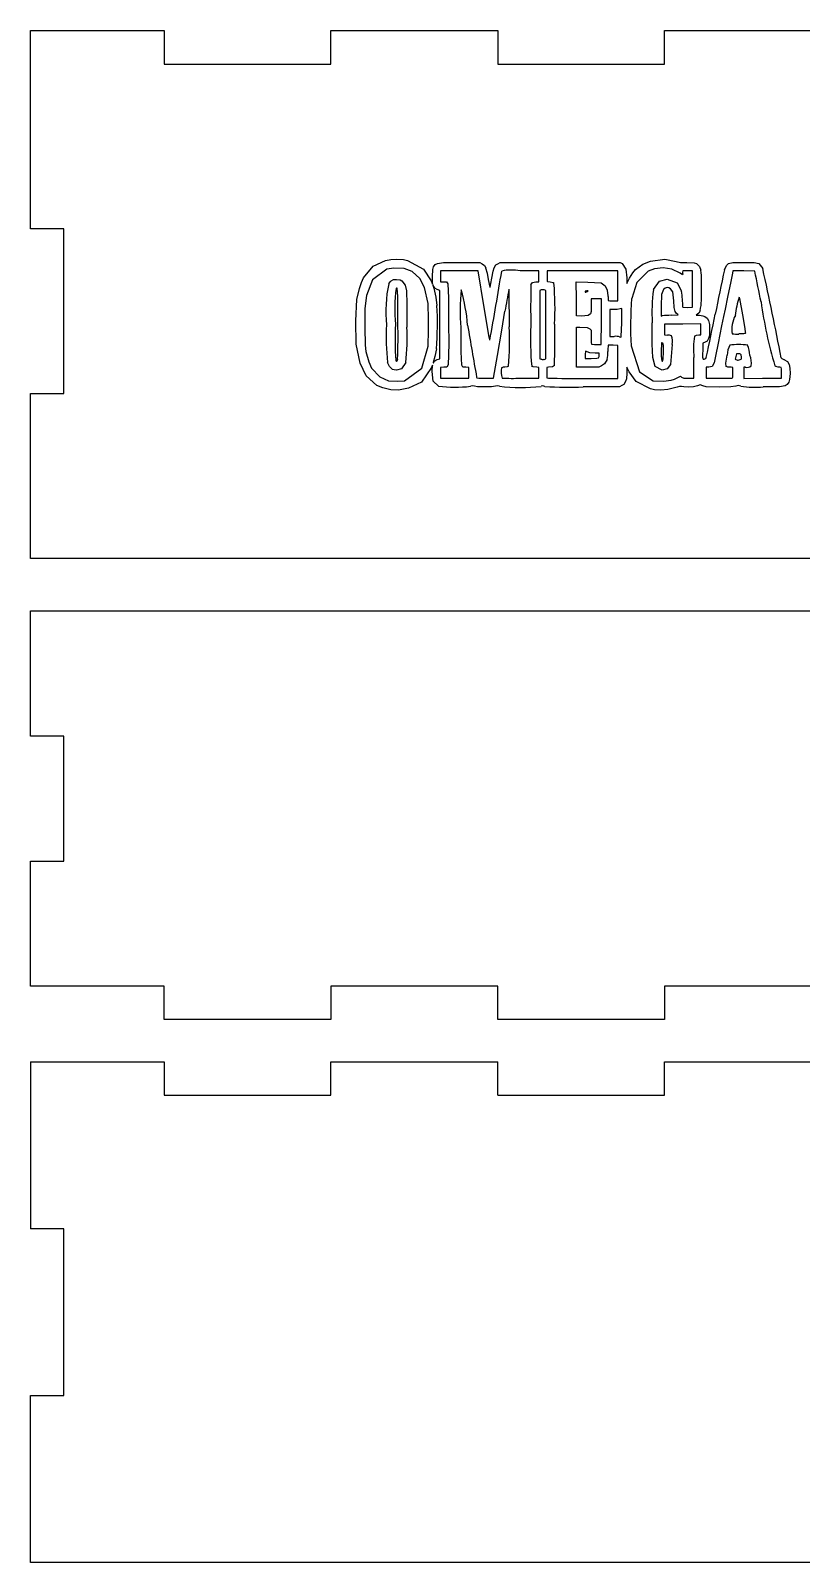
# Model space of a CAD drawing. Header units: millimetres. Extents: x -42 to 634, y 65 to 264.
# Drawn here: x 422.2 to 514.6, y 80 to 263.6 of the extents above; entities that cross this region are included whole.
import ezdxf

# ---------------------------------------------------------------- set-up
doc = ezdxf.new("R2010")
doc.units = ezdxf.units.MM

msp = doc.modelspace()

# ---------------------------------------------------------------- linework, layer by layer
at = {"color": 7, "linetype": 'Continuous'}
for p, q in [((422.24, 263.63), (438.24, 263.63)), ((422.24, 239.87), (422.24, 263.63)), ((438.24, 263.63), (438.24, 259.63)), ((458.24, 263.63), (478.24, 263.63)), ((458.24, 259.63), (458.24, 263.63)), ((478.24, 263.63), (478.24, 259.63)), ((498.24, 263.63), (518.24, 263.63)), ((498.24, 259.63), (498.24, 263.63)), ((438.24, 259.63), (458.24, 259.63)), ((478.24, 259.63), (498.24, 259.63)), ((426.24, 239.87), (422.24, 239.87)), ((426.24, 220.11), (426.24, 239.87)), ((473.71, 235.84), (476.1, 235.83)), ((476.1, 235.83), (476.38, 235.69)), ((478.24, 235.69), (478.52, 235.83)), ((478.52, 235.83), (480.91, 235.82)), ((488.47, 235.82), (492.91, 235.83)), ((492.91, 235.83), (493.15, 235.7)), ((470.25, 233.64), (470.42, 233.24)), ((470.42, 233.24), (470.42, 234.14)), ((473.64, 234.85), (471.4, 234.85)), ((471.4, 234.85), (471.4, 234.17)), ((471.4, 234.17), (471.4, 233.5)), ((471.4, 233.5), (471.76, 233.5)), ((475.88, 234.85), (473.64, 234.85)), ((476.58, 230.69), (475.88, 234.85)), ((483.16, 234.85), (480.94, 234.85)), ((482.8, 233.5), (483.16, 233.5)), ((483.16, 234.17), (483.16, 234.85)), ((483.16, 233.5), (483.16, 234.17)), ((484.17, 234.85), (484.16, 234.33)), ((488.41, 234.85), (484.17, 234.85)), ((487.67, 231.46), (487.65, 233.51)), ((487.65, 233.51), (489.05, 233.49)), ((492.66, 234.85), (488.41, 234.85)), ((492.66, 233.05), (492.66, 234.85)), ((493.73, 234.01), (493.73, 233.32)), ((493.73, 233.32), (494.05, 233.96)), ((500.42, 234.84), (500.41, 234.69)), ((501.01, 234.84), (500.42, 234.84)), ((501.6, 234.84), (501.01, 234.84)), ((501.6, 232.66), (501.6, 234.84)), ((506.44, 234.85), (506.38, 234.55)), ((507.73, 234.85), (506.44, 234.85)), ((471.29, 232.46), (470.99, 232.59)), ((471.29, 228.37), (471.29, 232.46)), ((483.45, 232.54), (483.27, 232.47)), ((483.27, 232.47), (483.27, 228.38)), ((484, 232.48), (483.81, 232.54)), ((484, 228.38), (484, 232.48)), ((487.68, 229.42), (487.67, 231.46)), ((489.09, 232.42), (488.91, 232.43)), ((488.95, 232.34), (489.09, 232.42)), ((488.95, 232.35), (488.95, 232.34)), ((490.07, 231.47), (489.45, 231.47)), ((489.45, 231.47), (489.45, 230.65)), ((490.69, 231.47), (490.07, 231.47)), ((490.68, 228.74), (490.69, 231.47)), ((492.66, 231.25), (492.66, 233.05)), ((501.6, 230.47), (501.6, 232.66)), ((492.2, 230.18), (491.7, 230.18)), ((491.7, 230.18), (491.7, 228.58)), ((492.17, 231.24), (492.66, 231.25)), ((493.14, 230.33), (492.92, 230.26)), ((493.12, 228.6), (493.14, 230.33)), ((497.83, 230.62), (497.83, 229.38)), ((501.01, 230.45), (501.6, 230.47)), ((502.21, 229.62), (502.04, 229.52)), ((471.29, 224.28), (471.29, 228.37)), ((483.27, 228.38), (483.27, 224.29)), ((484, 224.29), (484, 228.38)), ((488.26, 229.41), (487.68, 229.42)), ((487.68, 228.07), (488.1, 228.09)), ((487.68, 225.68), (487.68, 228.07)), ((489.3, 227.87), (489.45, 227.71)), ((490.66, 226.01), (490.68, 228.74)), ((491.7, 228.58), (491.7, 226.97)), ((497.83, 229.38), (497.96, 229.42)), ((500.42, 228.45), (498.23, 228.43)), ((498.23, 228.43), (498.23, 227.79)), ((498.23, 227.79), (498.23, 227.15)), ((502.61, 228.46), (500.42, 228.45)), ((502.04, 229.52), (502.43, 229.5)), ((502.61, 227.8), (502.61, 228.46)), ((502.61, 227.14), (502.61, 227.8)), ((489.45, 227.71), (489.45, 226.87)), ((490.17, 226.01), (490.66, 226.01)), ((491.7, 226.97), (492.22, 226.97)), ((492.66, 225.9), (492.08, 225.92)), ((492.66, 223.92), (492.66, 225.9)), ((498.23, 227.15), (498.62, 227.13)), ((502.35, 227.14), (502.61, 227.14)), ((503.11, 226.28), (502.84, 226.16)), ((502.84, 226.16), (502.84, 225.19)), ((471.14, 224.24), (471.29, 224.28)), ((477.74, 221.97), (478.2, 224.68)), ((483.27, 224.29), (483.45, 224.23)), ((483.82, 224.22), (484, 224.29)), ((483.82, 224.22), (483.82, 224.22)), ((487.68, 223.29), (487.68, 225.68)), ((488.72, 224.79), (488.72, 224.33)), ((488.72, 224.33), (489.46, 224.33)), ((490.41, 224.95), (489.94, 224.95)), ((490.41, 224.73), (490.41, 224.95)), ((501.74, 221.96), (501.77, 224.46)), ((506.85, 224.89), (506.78, 224.58)), ((507.12, 224.89), (506.85, 224.89)), ((470.42, 223.53), (470.3, 223.25)), ((470.4, 222.76), (470.42, 223.53)), ((471.78, 223.27), (471.4, 223.25)), ((471.4, 223.25), (471.4, 222.61)), ((471.4, 222.61), (471.4, 221.97)), ((474.78, 223.25), (474.41, 223.27)), ((474.78, 222.61), (474.78, 223.25)), ((474.78, 221.97), (474.78, 222.61)), ((483.16, 223.26), (482.92, 223.27)), ((483.16, 222.62), (483.16, 223.26)), ((483.16, 221.97), (483.16, 222.62)), ((484.34, 223.27), (484.14, 223.26)), ((484.14, 223.26), (484.14, 222.63)), ((484.14, 222.63), (484.14, 222)), ((489.03, 223.29), (487.68, 223.29)), ((490.38, 223.29), (489.03, 223.29)), ((490.7, 223.45), (490.38, 223.29)), ((492.66, 221.94), (492.66, 223.92)), ((492.66, 223.92), (492.66, 223.92)), ((493.74, 223.27), (493.72, 222.58)), ((494.02, 222.71), (493.74, 223.27)), ((503.57, 223.3), (503.23, 223.29)), ((503.23, 223.29), (503.23, 222.63)), ((503.23, 222.63), (503.23, 221.97)), ((506.44, 223.26), (506.21, 223.27)), ((506.44, 222.62), (506.44, 223.26)), ((506.44, 222.62), (506.44, 222.62)), ((507.74, 222.62), (507.73, 221.94)), ((507.76, 223.29), (507.74, 222.62)), ((507.93, 223.27), (507.76, 223.29)), ((512.25, 221.97), (512.25, 222.59)), ((465.42, 220.58), (465.42, 220.57)), ((471.4, 221.97), (473.09, 221.97)), ((473.09, 221.97), (474.78, 221.97)), ((476.74, 221.97), (477.74, 221.97)), ((480.99, 221.96), (483.16, 221.97)), ((484.14, 222), (484.31, 221.97)), ((492.86, 220.93), (488.5, 220.92)), ((488.57, 221.94), (492.66, 221.94)), ((493.14, 221.07), (492.86, 220.93)), ((499.04, 221.72), (499.04, 221.72)), ((499.77, 222.01), (500.15, 222.2)), ((500.15, 222.2), (500.28, 222.08)), ((501.07, 221.96), (501.74, 221.96)), ((502.5, 221.17), (502.18, 221.04)), ((502.82, 221.04), (502.5, 221.17)), ((503.23, 221.97), (504.71, 221.96)), ((507.73, 221.94), (509.99, 221.96)), ((509.99, 221.96), (512.25, 221.97)), ((422.24, 220.11), (426.24, 220.11)), ((422.24, 200.35), (422.24, 220.11)), ((634.24, 200.35), (422.24, 200.35)), ((422.24, 194.06), (634.24, 194.06)), ((422.24, 179.06), (422.24, 194.06)), ((426.24, 179.06), (422.24, 179.06)), ((426.24, 164.06), (426.24, 179.06)), ((422.24, 164.06), (426.24, 164.06)), ((422.24, 149.06), (422.24, 164.06)), ((438.24, 149.06), (422.24, 149.06)), ((438.24, 145.06), (438.24, 149.06)), ((458.24, 149.06), (458.24, 145.06)), ((478.24, 149.06), (458.24, 149.06)), ((478.24, 145.06), (478.24, 149.06)), ((498.24, 149.06), (498.24, 145.06)), ((518.24, 149.06), (498.24, 149.06)), ((458.24, 145.06), (438.24, 145.06)), ((498.24, 145.06), (478.24, 145.06)), ((422.24, 139.98), (438.24, 139.98)), ((422.24, 139.98), (422.24, 119.98)), ((438.24, 139.98), (438.24, 135.98)), ((458.24, 139.98), (478.24, 139.98)), ((458.24, 135.98), (458.24, 139.98)), ((478.24, 135.98), (478.24, 139.98)), ((498.24, 139.98), (518.24, 139.98)), ((498.24, 135.98), (498.24, 139.98)), ((438.24, 135.98), (458.24, 135.98)), ((478.24, 135.98), (498.24, 135.98)), ((426.24, 119.98), (422.24, 119.98)), ((426.24, 99.98), (426.24, 119.98)), ((422.24, 99.98), (426.24, 99.98)), ((422.24, 79.98), (422.24, 99.98)), ((634.24, 79.98), (422.24, 79.98))]:
    msp.add_line(p, q, dxfattribs=at)
at = {"color": 7, "linetype": 'Continuous', "flags": 128}
for points in [[(462.16, 233.99), (463.32, 235.4), (464.8, 236.06)], [(464.8, 236.06), (465.42, 236.2), (466.12, 236.22)], [(467.03, 235.11), (465.8, 235.17), (464.93, 235.05)], [(466.12, 236.22), (466.95, 236.18), (467.44, 236.06)], [(468.91, 233.93), (468, 234.75), (467.03, 235.11)], [(467.44, 236.06), (469.34, 235.05), (470.25, 233.64)], [(470.42, 234.14), (470.45, 235.01), (470.56, 235.32)], [(470.56, 235.32), (470.75, 235.6), (471.01, 235.73)], [(471.01, 235.73), (471.73, 235.84), (473.71, 235.84)], [(476.38, 235.69), (476.66, 235.49), (476.8, 235.21)], [(476.79, 235.21), (476.96, 234.57), (477.11, 233.81)], [(477.53, 233.95), (477.7, 234.78), (477.82, 235.21)], [(477.82, 235.21), (478, 235.54), (478.24, 235.69)], [(480.91, 235.82), (482.88, 235.82), (483.66, 235.82)], [(483.66, 235.82), (484.26, 235.82), (485.55, 235.82), (488.47, 235.82)], [(493.15, 235.7), (493.62, 235.05), (493.73, 234.01)], [(494.76, 234.99), (495.65, 235.64), (496.54, 235.99)], [(498.09, 235.18), (497.02, 235.07), (496.29, 234.79)], [(496.54, 235.99), (498.28, 236.24), (499.63, 235.96)], [(500.12, 234.54), (499.13, 235.05), (498.09, 235.18)], [(499.63, 235.96), (500.17, 235.85), (500.93, 235.83)], [(500.93, 235.83), (501.8, 235.8), (502.09, 235.7)], [(502.09, 235.7), (502.43, 235.37), (502.61, 234.9)], [(505.43, 234.96), (505.65, 235.49), (505.92, 235.7)], [(505.92, 235.7), (506.43, 235.82), (507.6, 235.85)], [(507.6, 235.85), (508.98, 235.83), (509.56, 235.71), (510.01, 235.12)], [(461.65, 232.71), (461.92, 233.44), (462.16, 233.99)], [(464.93, 235.05), (463.22, 233.77), (462.5, 231.89)], [(465.17, 233.28), (465.33, 233.5), (465.48, 233.65)], [(465.48, 233.65), (465.76, 233.79), (466.12, 233.81)], [(466.12, 233.81), (466.55, 233.77), (466.76, 233.64)], [(466.76, 233.64), (467.14, 233.11), (467.3, 232.43)], [(469.89, 230.93), (469.48, 232.85), (468.91, 233.93)], [(471.76, 233.5), (471.99, 233.51), (472.12, 233.5), (472.26, 233.26), (472.34, 231.58), (472.35, 228.45)], [(477.11, 233.81), (477.3, 232.88), (477.31, 232.87), (477.32, 232.86), (477.32, 232.86), (477.32, 232.87), (477.33, 232.88)], [(477.33, 232.88), (477.42, 233.32), (477.53, 233.95)], [(482.23, 233.14), (482.41, 233.45), (482.8, 233.5)], [(484.16, 234.33), (484.15, 233.88), (484.15, 233.67)], [(484.15, 233.67), (484.15, 233.59), (484.2, 233.54), (484.52, 233.5)], [(484.52, 233.5), (484.87, 233.44), (484.99, 233.36)], [(489.05, 233.49), (490.64, 233.38), (491.11, 233.03)], [(494.05, 233.96), (494.42, 234.6), (494.76, 234.99)], [(496.29, 234.79), (494.91, 233.42), (494.31, 231.5)], [(496.92, 232.59), (497.64, 233.61), (498.56, 233.83)], [(498.56, 233.83), (499.76, 233.39), (500.29, 232.4)], [(500.42, 234.44), (500.41, 234.36), (500.4, 234.35), (500.38, 234.35), (500.12, 234.54)], [(500.41, 234.69), (500.41, 234.54), (500.42, 234.44)], [(506.38, 234.55), (506.18, 233.56), (505.79, 231.68), (505.49, 230.23), (505.31, 229.34)], [(509.05, 234.78), (509.03, 234.8), (508.98, 234.81), (507.73, 234.85)], [(461.24, 228.83), (461.36, 231.4), (461.65, 232.71)], [(462.5, 231.89), (462.32, 230.31), (462.31, 228.04)], [(466.28, 228.56), (466.25, 231.78), (466.17, 232.75), (466.14, 232.77), (466.12, 232.77), (466.05, 232.72)], [(467.3, 232.43), (467.34, 230.84), (467.34, 228.07)], [(470.59, 232.94), (470.51, 233.1), (470.49, 233.13), (470.48, 233.14), (470.48, 233.14), (470.48, 233.14), (470.47, 233.13), (470.47, 233.11), (470.57, 232.76)], [(470.57, 232.76), (470.83, 231.67), (470.96, 230.68)], [(470.99, 232.59), (470.71, 232.75), (470.59, 232.94)], [(479.58, 232.65), (479.58, 232.65), (479.58, 232.65), (479.58, 232.65), (479.58, 232.65), (479.58, 232.64), (479.59, 232.32), (479.61, 228.12)], [(483.81, 232.54), (483.61, 232.57), (483.45, 232.54)], [(488.91, 232.43), (488.77, 232.41), (488.73, 232.38), (488.72, 232.35)], [(488.72, 232.35), (488.73, 232.29), (488.76, 232.27), (488.8, 232.27), (488.95, 232.35)], [(491.11, 233.03), (491.38, 232.52), (491.46, 231.84)], [(498.11, 232.6), (497.86, 232), (497.83, 230.62)], [(498.55, 232.82), (498.3, 232.77), (498.11, 232.6)], [(498.95, 232.68), (498.74, 232.8), (498.55, 232.82)], [(499.35, 231.22), (499.23, 232.31), (498.95, 232.68)], [(507.18, 231.67), (507.18, 231.67), (507.18, 231.67), (507.18, 231.67), (507.18, 231.67), (507.19, 231.67), (507.22, 231.5), (507.58, 229.55), (507.86, 227.91), (507.92, 227.47), (507.93, 227.37), (507.93, 227.35), (507.93, 227.34)], [(477.29, 226.54), (477.29, 226.54), (477.29, 226.54), (477.28, 226.54), (477.28, 226.56), (477.23, 226.86), (476.58, 230.69)], [(478.2, 224.68), (478.72, 227.7), (479.11, 229.98)], [(489.45, 230.65), (489.43, 229.97), (489.37, 229.67), (489.07, 229.46)], [(492.92, 230.26), (492.57, 230.2), (492.2, 230.18)], [(499.04, 229.5), (499.85, 229.55), (499.88, 229.56), (499.89, 229.56), (499.89, 229.57), (499.82, 229.61)], [(499.51, 229.97), (499.39, 230.45), (499.35, 231.22)], [(499.82, 229.61), (499.64, 229.75), (499.51, 229.97)], [(500.42, 230.49), (500.42, 230.48), (500.43, 230.47), (500.46, 230.46), (501.01, 230.45)], [(502.51, 230.05), (502.35, 229.75), (502.21, 229.62)], [(461.75, 223.76), (461.29, 226.05), (461.24, 228.83)], [(462.31, 228.04), (462.35, 225.91), (462.43, 225.18)], [(472.35, 228.45), (472.36, 226.21), (472.35, 224.73), (472.28, 223.57), (472.14, 223.3), (471.97, 223.28), (471.78, 223.27)], [(474.41, 223.27), (474.06, 223.3), (473.93, 223.54), (473.85, 225.11), (473.84, 228.02)], [(488.1, 228.09), (488.95, 228.05), (489.3, 227.87)], [(489.07, 229.46), (488.69, 229.42), (488.26, 229.41)], [(492.86, 226.92), (493, 226.88), (493.04, 226.9), (493.06, 226.97), (493.12, 228.6)], [(496.82, 224.46), (496.77, 226.04), (496.77, 228.6)], [(502.43, 229.5), (502.82, 229.44), (503.09, 229.34)], [(503.09, 229.34), (503.37, 229.14), (503.51, 228.86)], [(503.51, 228.86), (503.64, 228.4), (503.65, 227.79)], [(503.65, 227.79), (503.62, 227.08), (503.52, 226.73)], [(505.31, 229.34), (505.08, 228.22), (504.66, 226.15), (504.35, 224.62), (504.18, 223.79)], [(489.45, 226.87), (489.46, 226.24), (489.5, 226.04), (489.57, 226.02)], [(489.57, 226.02), (489.83, 226.01), (490.17, 226.01)], [(497.9, 226.19), (497.87, 226.18), (497.86, 226.15), (497.84, 225.16)], [(498.1, 225.09), (498.11, 225.89), (498.03, 226.16), (497.9, 226.19)], [(499.17, 226), (498.94, 223.6), (498.56, 223.08), (497.97, 222.92)], [(501.82, 226.99), (502.08, 227.11), (502.35, 227.14)], [(503.52, 226.73), (503.34, 226.41), (503.11, 226.28)], [(507.93, 227.34), (507.89, 227.3), (507.76, 227.27), (507.15, 227.26)], [(462.43, 225.18), (462.77, 223.93), (463.11, 223.15)], [(466.02, 224.09), (466.08, 224.01), (466.12, 224.01), (466.17, 224.05), (466.25, 224.25)], [(467.05, 221.66), (469.13, 223.18), (469.89, 225.79)], [(470.9, 225.48), (470.71, 224.55), (470.52, 223.83)], [(470.59, 223.9), (470.71, 224.04), (470.83, 224.13)], [(470.83, 224.13), (471, 224.2), (471.14, 224.24)], [(488.77, 225.22), (488.76, 225.22), (488.75, 225.19), (488.72, 224.79)], [(489.94, 224.95), (489.28, 225.02), (488.77, 225.22)], [(489.46, 224.33), (490.12, 224.36), (490.31, 224.42)], [(490.31, 224.42), (490.39, 224.57), (490.41, 224.73)], [(491.37, 224.19), (491.06, 223.7), (490.7, 223.45)], [(494.23, 225.85), (495.23, 222.71), (496.88, 221.66)], [(497.97, 222.92), (497.12, 223.38), (496.82, 224.46)], [(497.91, 224.06), (497.95, 224.01), (497.97, 224.01), (497.99, 224.01), (498.06, 224.3), (498.1, 225.09)], [(505.76, 223.31), (505.62, 223.37), (505.58, 223.75), (505.76, 224.73)], [(507.47, 224.49), (507.42, 224.76), (507.36, 224.86), (507.25, 224.89), (507.12, 224.89)], [(507.3, 224.19), (507.44, 224.26), (507.48, 224.31), (507.47, 224.49)], [(512.56, 224.22), (513, 223.98), (513.18, 223.62)], [(463.75, 221.1), (462.45, 222.25), (461.75, 223.76)], [(463.11, 223.15), (464.11, 222.11), (465.16, 221.66)], [(465.63, 223.02), (465.25, 223.36), (465.04, 223.84)], [(466.11, 222.93), (465.81, 222.96), (465.63, 223.02)], [(467.21, 223.84), (466.72, 223.09), (466.11, 222.93)], [(470.3, 223.25), (469.09, 221.5), (467.55, 220.75)], [(471.14, 221), (470.49, 221.59), (470.4, 222.76)], [(470.52, 223.83), (470.52, 223.81), (470.52, 223.81), (470.52, 223.81), (470.53, 223.81), (470.59, 223.9)], [(479.54, 223.41), (479.37, 223.32), (479.09, 223.28)], [(482.92, 223.27), (482.49, 223.31), (482.31, 223.41)], [(485.03, 223.5), (484.81, 223.32), (484.34, 223.27)], [(493.72, 222.58), (493.67, 221.9), (493.56, 221.55)], [(496.54, 220.7), (494.84, 221.57), (494.02, 222.71)], [(504.18, 223.79), (503.96, 223.37), (503.57, 223.3)], [(505.93, 223.29), (505.84, 223.3), (505.76, 223.31)], [(506.21, 223.27), (506.02, 223.28), (505.93, 223.29)], [(506.31, 221.96), (506.38, 221.99), (506.42, 222.07), (506.44, 222.62)], [(511.88, 223.3), (511.6, 223.35), (511.47, 223.45)], [(513.29, 222.53), (513.24, 221.81), (513.14, 221.48)], [(513.18, 223.62), (513.28, 223.16), (513.29, 222.53)], [(465.42, 220.57), (464.46, 220.82), (463.75, 221.1)], [(465.16, 221.66), (466.23, 221.59), (467.05, 221.66)], [(467.55, 220.75), (466.35, 220.53), (465.42, 220.58)], [(475.46, 220.99), (475.21, 221.04), (475, 220.99)], [(476.72, 220.91), (475.8, 220.93), (475.46, 220.99)], [(475.71, 222.1), (475.74, 222.02), (475.98, 221.98), (476.74, 221.97)], [(477.98, 220.99), (477.49, 220.92), (476.72, 220.91)], [(478.44, 220.99), (478.19, 221.04), (477.98, 220.99)], [(483.9, 220.98), (483.64, 221.04), (483.43, 220.99)], [(493.56, 221.55), (493.37, 221.22), (493.14, 221.07)], [(497.8, 220.54), (497.04, 220.58), (496.54, 220.7)], [(496.88, 221.66), (498.11, 221.6), (499.04, 221.72)], [(499.76, 220.9), (498.65, 220.6), (497.8, 220.54)], [(499.04, 221.72), (499.44, 221.86), (499.77, 222.01)], [(500.26, 220.96), (500.02, 220.97), (499.76, 220.9)], [(501.15, 220.9), (500.54, 220.92), (500.26, 220.96)], [(500.28, 222.08), (500.54, 221.98), (501.07, 221.96)], [(502.18, 221.04), (501.73, 220.92), (501.15, 220.9)], [(504.82, 220.9), (503.24, 220.93), (502.82, 221.04)], [(506.78, 221.01), (506.17, 220.92), (504.82, 220.9)], [(507.39, 221.01), (507.05, 221.1), (506.78, 221.01)], [(512.71, 221.06), (512.03, 220.94), (510.06, 220.91)], [(513.14, 221.48), (512.95, 221.2), (512.71, 221.06)]]:
    msp.add_lwpolyline(points, dxfattribs=at)
at = {"color": 7, "linetype": 'Continuous'}
for centre, radius, start, end in [((113.83, 147.5), 405.75, 10.9225, 12.4705), ((480.94, 229.98), 16.11, 168.1606, 185.794), ((92.39, 297.29), 391.35, 349.5841, 350.8129), ((479.93, 228.79), 6.14, 80.5468, 101.3751), ((446.81, 230.29), 38.3, 357.238, 4.6037), ((487.03, 233.37), 15.65, 356.8444, 5.6044), ((721.18, 187.45), 220.92, 167.582, 168.9895), ((387.67, 207.72), 124.36, 10.8382, 12.5645), ((486.49, 230.24), 20.59, 173.0729, 185.0583), ((494.84, 230.15), 21.11, 173.4905, 185.7917), ((454.54, 226.85), 20.14, 4.1498, 16.4038), ((603.55, 209.63), 126.09, 169.4794, 170.7115), ((580.5, 230.36), 98.31, 178.3761, 181.2417), ((496.07, 231.87), 4.61, 180.3507, 187.4732), ((539, 228.11), 44.83, 175.6538, 182.8807), ((516.84, 229.86), 20.11, 172.2072, 183.5803), ((488.29, 230.62), 12.13, 359.3522, 8.4124), ((494.05, 231.8), 8.64, 348.33, 4.7591), ((519.82, 227.88), 13.2, 163.2744, 172.9962), ((417.34, 228.35), 52.61, 357.2138, 2.8148), ((427.06, 228.53), 43.95, 356.0271, 2.8046), ((491.9, 232.89), 1.67, 256.2112, 279.2994), ((102.5, 309.6), 409.7, 348.0023, 348.7463), ((563.81, 238.76), 54.54, 188.0638, 196.3053), ((489.9, 226.8), 25.04, 176.4442, 186.7789), ((511.86, 226.7), 45.92, 177.8576, 183.2648), ((392.65, 226.92), 73.64, 357.9261, 1.2788), ((442.69, 226.76), 24.69, 353.2094, 3.0497), ((907.39, 299.99), 438.65, 189.4053, 190.229), ((446.78, 226.23), 32.88, 355.0732, 3.2959), ((515.18, 226.51), 33.01, 177.0098, 185.3845), ((409.51, 226.49), 75.59, 357.734, 1.476), ((499, 222.42), 7.08, 89.6632, 98.4566), ((509.77, 227.83), 3.46, 151.5228, 189.0107), ((494.52, 225.41), 3.07, 170.184, 184.9421), ((491.52, 215.28), 10.65, 86.9741, 90.1425), ((492.36, 224.73), 2.25, 77.1494, 93.3993), ((498.68, 226.26), 0.877, 62.9702, 94.2786), ((496.89, 226.33), 2.3, 351.8716, 17.9934), ((511.26, 225.51), 9.55, 171.1151, 186.3278), ((508.78, 224.6), 3.03, 154.1459, 177.4835), ((507.14, 219.06), 6.94, 81.1534, 98.9875), ((506.9, 231.36), 4.11, 262.1878, 273.5107), ((504.06, 224.36), 4.43, 4.5667, 20.6192), ((483.17, 223.1), 1.16, 66.2409, 76.0548), ((483.51, 224.91), 0.749, 279.6916, 294.3576), ((487.67, 225.02), 3.79, 347.4137, 1.9139), ((502.05, 224.87), 4.21, 176.0877, 191.1328), ((505.03, 224.75), 2.24, 168.5778, 193.6301), ((502.8, 224.81), 0.59, 275.8547, 321.0042), ((507.54, 224.29), 0.816, 159.4674, 182.8161), ((507.52, 225.64), 1.6, 240.2935, 253.4269), ((506.9, 224.97), 0.873, 280.3846, 297.1986), ((505.94, 223.76), 2.71, 353.0698, 20.4792), ((512.74, 225.01), 0.808, 230.9906, 257.6824), ((481.15, 222.68), 2.49, 168.046, 196.5097), ((479, 222.77), 0.516, 79.7732, 123.7455), ((508.11, 224.07), 0.821, 256.8754, 309.1399), ((511.92, 222.49), 0.807, 69.0772, 93.0457), ((510.75, 222.83), 1.52, 351.0939, 16.0362), ((473.1, 236.6), 15.72, 262.8175, 276.9154), ((480.95, 244.15), 23.3, 263.8244, 276.1149), ((480.04, 242.25), 20.31, 266.3754, 272.6574), ((486.73, 256.84), 35.97, 265.4965, 272.8261), ((487.21, 338.27), 116.34, 268.5727, 270.6707), ((505.43, 245.4), 23.45, 268.2401, 272.1571), ((509.14, 232.22), 11.35, 261.1457, 274.6858)]:
    msp.add_arc(centre, radius, start, end, dxfattribs=at)

doc.saveas('drawing.dxf')
